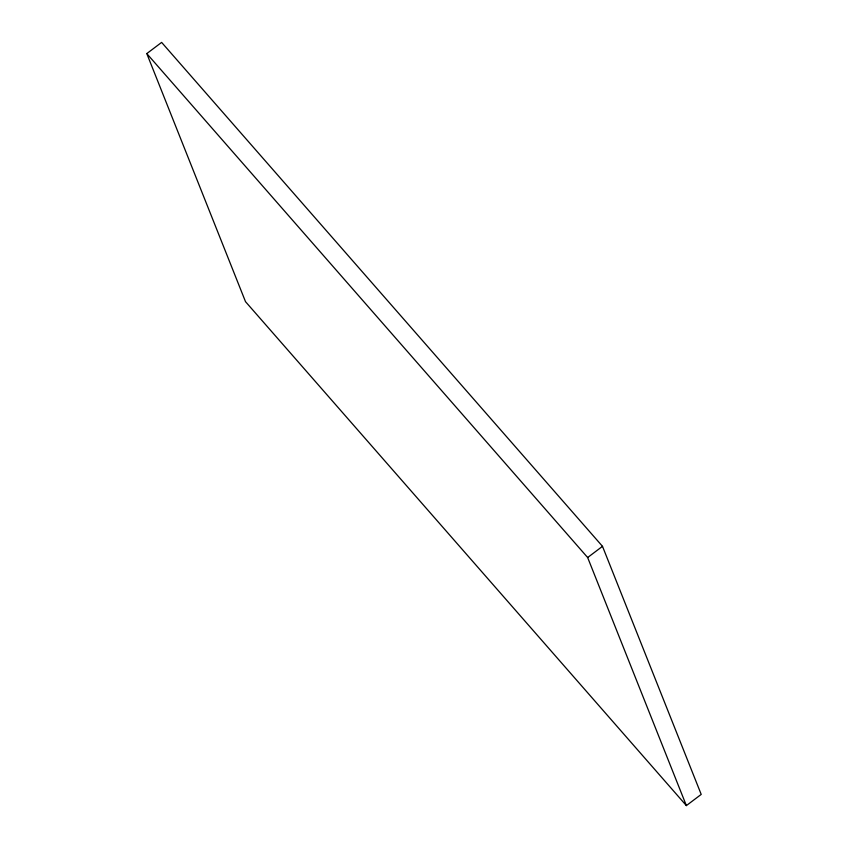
<?xml version="1.0" encoding="UTF-8"?>
<svg xmlns="http://www.w3.org/2000/svg" width="848" height="848" viewBox="0 0 848 848"><rect width="100%" height="100%" fill="white"/><g stroke="black" fill="none" stroke-linecap="round" stroke-linejoin="round"><path stroke-width="1.27" d="M146.789 53.594L161.629 42.4L602.493 546.335L701.211 794.406L686.371 805.6L245.507 301.665L146.789 53.594L587.653 557.528L686.371 805.6M587.653 557.528L602.493 546.335"/></g></svg>
